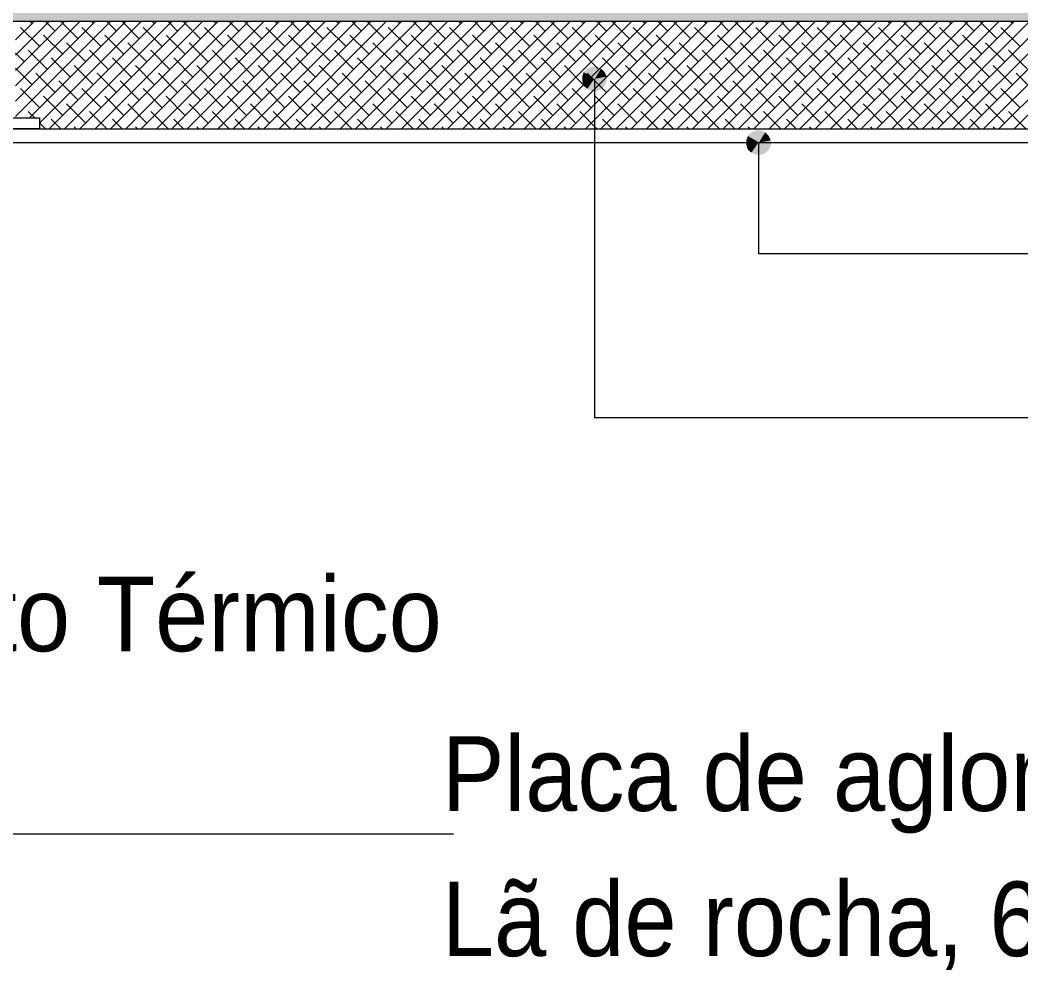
# Paper-space layout 'F02.1_POR CONST' of a CAD drawing. Extents: x -24.6 to 14.9, y -8.7 to 21.
# Drawn here: x -11.038 to -8.967, y 12.416 to 14.383 of the extents above; entities that cross this region are included whole.
import ezdxf
from ezdxf.xclip import XClip

# ---------------------------------------------------------------- set-up
doc = ezdxf.new("R2010")
doc.units = 0
doc.header["$MEASUREMENT"] = 0
doc.header["$XCLIPFRAME"] = 2
doc.layers.add('Anotação - Geral', color=7, linetype='Continuous')
doc.layers.add('para ar_90_muro', color=7, linetype='Continuous')
doc.styles.add('style0', font='arial.ttf', dxfattribs={"height": 0.006871})

# ---------------------------------------------------------------- blocks, each defined once
blk = doc.blocks.new('Viewport35')
at = {"layer": 'para ar_90_muro', "linetype": 'Continuous', "lineweight": 0}
for points in [[(8.271544, 5.951545), (8.19633, 5.951545), (8.19633, 5.955545), (8.271544, 5.955545)], [(8.227313, 5.95005), (8.227271, 5.949923), (8.227271, 5.949796), (8.227588, 5.949859), (8.22761, 5.94988)], [(8.227419, 5.950156), (8.227313, 5.95005), (8.22761, 5.94988), (8.227652, 5.94988), (8.227821, 5.950156), (8.227694, 5.950219), (8.227546, 5.950219)], [(8.227991, 5.949923), (8.227927, 5.95005), (8.227821, 5.950156), (8.227652, 5.94988), (8.227652, 5.949859)], [(8.227271, 5.949796), (8.227313, 5.949648), (8.227419, 5.949563), (8.22761, 5.949838), (8.227588, 5.949859)], [(8.227419, 5.949563), (8.227546, 5.949499), (8.227694, 5.949499), (8.227821, 5.949542), (8.227927, 5.949648), (8.227991, 5.949775), (8.227991, 5.949923), (8.227652, 5.949859), (8.227652, 5.949838), (8.227631, 5.949838), (8.227631, 5.949817), (8.22761, 5.949817), (8.22761, 5.949838)], [(8.23223, 5.948286), (8.232124, 5.94818), (8.23242, 5.948011), (8.232463, 5.948011), (8.232632, 5.948286), (8.232505, 5.948349), (8.232357, 5.948349)], [(8.232801, 5.948053), (8.232738, 5.94818), (8.232632, 5.948286), (8.232463, 5.948011), (8.232463, 5.947989)], [(8.232124, 5.94818), (8.232082, 5.948053), (8.232082, 5.947926), (8.232399, 5.947989), (8.23242, 5.948011)], [(8.232082, 5.947926), (8.232124, 5.947778), (8.23223, 5.947693), (8.23242, 5.947968), (8.232399, 5.947989)], [(8.23223, 5.947693), (8.232357, 5.947629), (8.232505, 5.947629), (8.232632, 5.947672), (8.232738, 5.947778), (8.232801, 5.947905), (8.232801, 5.948053), (8.232463, 5.947989), (8.232463, 5.947968), (8.232441, 5.947968), (8.232441, 5.947947), (8.23242, 5.947947), (8.23242, 5.947968)]]:
    blk.add_hatch(color=0, dxfattribs=at).paths.add_polyline_path(points)
at = {"layer": 'para ar_90_muro', "color": 0, "linetype": 'Continuous', "lineweight": 0}
for p, q in [((8.19183, 5.951545), (8.271544, 5.951545)), ((8.210661, 5.948752), (8.213454, 5.951545)), ((8.210661, 5.949201), (8.213005, 5.951545)), ((8.210661, 5.94965), (8.212556, 5.951545)), ((8.210661, 5.950099), (8.212107, 5.951545)), ((8.210661, 5.950548), (8.211658, 5.951545)), ((8.210661, 5.950997), (8.211209, 5.951545)), ((8.211067, 5.948709), (8.213903, 5.951545)), ((8.211143, 5.951479), (8.211077, 5.951545)), ((8.211359, 5.948552), (8.214352, 5.951545)), ((8.211817, 5.951255), (8.211526, 5.951545)), ((8.211648, 5.948392), (8.214801, 5.951545)), ((8.21249, 5.95103), (8.211975, 5.951545)), ((8.212097, 5.948392), (8.21525, 5.951545)), ((8.212546, 5.948392), (8.215699, 5.951545)), ((8.212939, 5.951479), (8.212873, 5.951545)), ((8.212995, 5.948392), (8.216148, 5.951545)), ((8.213613, 5.951255), (8.213322, 5.951545)), ((8.213444, 5.948392), (8.216598, 5.951545)), ((8.214286, 5.95103), (8.213771, 5.951545)), ((8.213893, 5.948392), (8.217047, 5.951545)), ((8.214342, 5.948392), (8.217496, 5.951545)), ((8.214735, 5.951479), (8.214669, 5.951545)), ((8.214791, 5.948392), (8.217945, 5.951545)), ((8.215409, 5.951255), (8.215118, 5.951545)), ((8.21524, 5.948392), (8.218394, 5.951545)), ((8.216082, 5.95103), (8.215567, 5.951545)), ((8.215689, 5.948392), (8.218843, 5.951545)), ((8.216138, 5.948392), (8.219292, 5.951545)), ((8.216531, 5.951479), (8.216465, 5.951545)), ((8.216587, 5.948392), (8.219741, 5.951545)), ((8.217205, 5.951255), (8.216914, 5.951545)), ((8.217036, 5.948392), (8.22019, 5.951545)), ((8.217879, 5.95103), (8.217363, 5.951545)), ((8.217485, 5.948392), (8.220639, 5.951545)), ((8.217934, 5.948392), (8.221088, 5.951545)), ((8.218328, 5.951479), (8.218261, 5.951545)), ((8.218383, 5.948392), (8.221537, 5.951545)), ((8.219001, 5.951255), (8.218711, 5.951545)), ((8.218832, 5.948392), (8.221986, 5.951545)), ((8.219675, 5.95103), (8.21916, 5.951545)), ((8.219281, 5.948392), (8.222435, 5.951545)), ((8.21973, 5.948392), (8.222884, 5.951545)), ((8.220124, 5.951479), (8.220058, 5.951545)), ((8.220179, 5.948392), (8.223333, 5.951545)), ((8.220797, 5.951255), (8.220507, 5.951545)), ((8.220628, 5.948392), (8.223782, 5.951545)), ((8.221471, 5.95103), (8.220956, 5.951545)), ((8.221077, 5.948392), (8.224231, 5.951545)), ((8.221526, 5.948392), (8.22468, 5.951545)), ((8.22192, 5.951479), (8.221854, 5.951545)), ((8.221975, 5.948392), (8.225129, 5.951545)), ((8.222593, 5.951255), (8.222303, 5.951545)), ((8.222424, 5.948392), (8.225578, 5.951545)), ((8.223267, 5.95103), (8.222752, 5.951545)), ((8.222873, 5.948392), (8.226027, 5.951545)), ((8.223322, 5.948392), (8.226476, 5.951545)), ((8.223716, 5.951479), (8.22365, 5.951545)), ((8.223771, 5.948392), (8.226925, 5.951545)), ((8.224389, 5.951255), (8.224099, 5.951545)), ((8.22422, 5.948392), (8.227374, 5.951545)), ((8.225063, 5.95103), (8.224548, 5.951545)), ((8.224669, 5.948392), (8.227823, 5.951545)), ((8.225118, 5.948392), (8.228272, 5.951545)), ((8.225512, 5.951479), (8.225446, 5.951545)), ((8.225567, 5.948392), (8.228721, 5.951545)), ((8.226185, 5.951255), (8.225895, 5.951545)), ((8.226016, 5.948392), (8.22917, 5.951545)), ((8.226859, 5.95103), (8.226344, 5.951545)), ((8.226465, 5.948392), (8.229619, 5.951545)), ((8.226914, 5.948392), (8.230068, 5.951545)), ((8.227308, 5.951479), (8.227242, 5.951545)), ((8.227363, 5.948392), (8.230517, 5.951545)), ((8.227981, 5.951255), (8.227691, 5.951545)), ((8.227812, 5.948392), (8.230966, 5.951545)), ((8.228655, 5.95103), (8.22814, 5.951545)), ((8.228261, 5.948392), (8.231415, 5.951545)), ((8.22871, 5.948392), (8.231864, 5.951545)), ((8.229104, 5.951479), (8.229038, 5.951545)), ((8.229159, 5.948392), (8.232313, 5.951545)), ((8.229777, 5.951255), (8.229487, 5.951545)), ((8.229608, 5.948392), (8.232762, 5.951545)), ((8.230451, 5.95103), (8.229936, 5.951545)), ((8.230057, 5.948392), (8.233211, 5.951545)), ((8.230506, 5.948392), (8.23366, 5.951545)), ((8.2309, 5.951479), (8.230834, 5.951545)), ((8.230955, 5.948392), (8.234109, 5.951545)), ((8.231573, 5.951255), (8.231283, 5.951545)), ((8.231404, 5.948392), (8.234558, 5.951545)), ((8.232247, 5.95103), (8.231732, 5.951545)), ((8.231853, 5.948392), (8.235007, 5.951545)), ((8.232302, 5.948392), (8.235456, 5.951545)), ((8.232696, 5.951479), (8.23263, 5.951545)), ((8.232751, 5.948392), (8.235905, 5.951545)), ((8.233369, 5.951255), (8.233079, 5.951545)), ((8.2332, 5.948392), (8.236354, 5.951545)), ((8.234043, 5.95103), (8.233528, 5.951545)), ((8.233649, 5.948392), (8.236803, 5.951545)), ((8.234098, 5.948392), (8.237252, 5.951545)), ((8.234492, 5.951479), (8.234426, 5.951545)), ((8.234547, 5.948392), (8.237701, 5.951545)), ((8.235166, 5.951255), (8.234875, 5.951545)), ((8.234996, 5.948392), (8.23815, 5.951545)), ((8.235839, 5.95103), (8.235324, 5.951545)), ((8.235445, 5.948392), (8.238599, 5.951545)), ((8.235894, 5.948392), (8.239048, 5.951545)), ((8.236288, 5.951479), (8.236222, 5.951545)), ((8.236343, 5.948392), (8.239497, 5.951545)), ((8.236962, 5.951255), (8.236671, 5.951545)), ((8.236792, 5.948392), (8.239946, 5.951545)), ((8.237635, 5.95103), (8.23712, 5.951545)), ((8.237241, 5.948392), (8.240395, 5.951545)), ((8.23769, 5.948392), (8.240844, 5.951545)), ((8.238084, 5.951479), (8.238018, 5.951545)), ((8.238139, 5.948392), (8.241293, 5.951545)), ((8.238758, 5.951255), (8.238467, 5.951545)), ((8.238588, 5.948392), (8.241742, 5.951545)), ((8.239431, 5.95103), (8.238916, 5.951545)), ((8.239037, 5.948392), (8.242191, 5.951545)), ((8.23988, 5.951479), (8.239814, 5.951545)), ((8.211368, 5.950806), (8.210807, 5.951367)), ((8.212041, 5.950581), (8.21148, 5.951143)), ((8.213164, 5.950806), (8.212603, 5.951367)), ((8.213837, 5.950581), (8.213276, 5.951143)), ((8.21496, 5.950806), (8.214399, 5.951367)), ((8.215633, 5.950581), (8.215072, 5.951143)), ((8.216756, 5.950806), (8.216195, 5.951367)), ((8.217429, 5.950581), (8.216868, 5.951143)), ((8.218552, 5.950806), (8.217991, 5.951367)), ((8.219226, 5.950581), (8.218664, 5.951143)), ((8.220348, 5.950806), (8.219787, 5.951367)), ((8.221022, 5.950581), (8.22046, 5.951143)), ((8.222144, 5.950806), (8.221583, 5.951367)), ((8.222818, 5.950581), (8.222256, 5.951143)), ((8.22394, 5.950806), (8.223379, 5.951367)), ((8.224614, 5.950581), (8.224052, 5.951143)), ((8.225736, 5.950806), (8.225175, 5.951367)), ((8.22641, 5.950581), (8.225848, 5.951143)), ((8.227532, 5.950806), (8.226971, 5.951367)), ((8.228206, 5.950581), (8.227645, 5.951143)), ((8.229328, 5.950806), (8.228767, 5.951367)), ((8.230002, 5.950581), (8.229441, 5.951143)), ((8.231124, 5.950806), (8.230563, 5.951367)), ((8.231798, 5.950581), (8.231237, 5.951143)), ((8.23292, 5.950806), (8.232359, 5.951367)), ((8.233594, 5.950581), (8.233033, 5.951143)), ((8.234716, 5.950806), (8.234155, 5.951367)), ((8.23539, 5.950581), (8.234829, 5.951143)), ((8.236513, 5.950806), (8.235951, 5.951367)), ((8.237186, 5.950581), (8.236625, 5.951143)), ((8.238309, 5.950806), (8.237747, 5.951367)), ((8.238982, 5.950581), (8.238421, 5.951143)), ((8.239486, 5.948392), (8.242348, 5.951253)), ((8.240105, 5.950806), (8.239543, 5.951367)), ((8.212715, 5.950357), (8.212154, 5.950918)), ((8.214511, 5.950357), (8.21395, 5.950918)), ((8.216307, 5.950357), (8.215746, 5.950918)), ((8.218103, 5.950357), (8.217542, 5.950918)), ((8.219899, 5.950357), (8.219338, 5.950918)), ((8.221695, 5.950357), (8.221134, 5.950918)), ((8.223491, 5.950357), (8.22293, 5.950918)), ((8.225287, 5.950357), (8.224726, 5.950918)), ((8.227083, 5.950357), (8.226522, 5.950918)), ((8.228879, 5.950357), (8.228318, 5.950918)), ((8.230675, 5.950357), (8.230114, 5.950918)), ((8.232471, 5.950357), (8.23191, 5.950918)), ((8.234267, 5.950357), (8.233706, 5.950918)), ((8.236064, 5.950357), (8.235502, 5.950918)), ((8.23786, 5.950357), (8.237298, 5.950918)), ((8.239656, 5.950357), (8.239094, 5.950918)), ((8.210919, 5.950357), (8.210661, 5.950615)), ((8.211592, 5.950132), (8.211031, 5.950694)), ((8.213388, 5.950132), (8.212827, 5.950694)), ((8.215184, 5.950132), (8.214623, 5.950694)), ((8.21698, 5.950132), (8.216419, 5.950694)), ((8.218777, 5.950132), (8.218215, 5.950694)), ((8.220573, 5.950132), (8.220011, 5.950694)), ((8.222369, 5.950132), (8.221807, 5.950694)), ((8.224165, 5.950132), (8.223603, 5.950694)), ((8.225961, 5.950132), (8.225399, 5.950694)), ((8.227757, 5.950132), (8.227196, 5.950694)), ((8.229553, 5.950132), (8.228992, 5.950694)), ((8.231349, 5.950132), (8.230788, 5.950694)), ((8.233145, 5.950132), (8.232584, 5.950694)), ((8.234941, 5.950132), (8.23438, 5.950694)), ((8.236737, 5.950132), (8.236176, 5.950694)), ((8.238533, 5.950132), (8.237972, 5.950694)), ((8.240329, 5.950132), (8.239768, 5.950694)), ((8.239935, 5.948392), (8.242348, 5.950804)), ((8.212266, 5.949908), (8.211705, 5.950469)), ((8.214062, 5.949908), (8.213501, 5.950469)), ((8.215858, 5.949908), (8.215297, 5.950469)), ((8.217654, 5.949908), (8.217093, 5.950469)), ((8.21945, 5.949908), (8.218889, 5.950469)), ((8.221246, 5.949908), (8.220685, 5.950469)), ((8.223042, 5.949908), (8.222481, 5.950469)), ((8.224838, 5.949908), (8.224277, 5.950469)), ((8.226634, 5.949908), (8.226073, 5.950469)), ((8.22843, 5.949908), (8.227869, 5.950469)), ((8.230226, 5.949908), (8.229665, 5.950469)), ((8.232022, 5.949908), (8.231461, 5.950469)), ((8.233818, 5.949908), (8.233257, 5.950469)), ((8.235615, 5.949908), (8.235053, 5.950469)), ((8.237411, 5.949908), (8.236849, 5.950469)), ((8.239207, 5.949908), (8.238645, 5.950469)), ((8.211143, 5.949683), (8.210661, 5.950166)), ((8.211817, 5.949459), (8.211256, 5.95002)), ((8.212939, 5.949683), (8.212378, 5.950245)), ((8.213613, 5.949459), (8.213052, 5.95002)), ((8.214735, 5.949683), (8.214174, 5.950245)), ((8.215409, 5.949459), (8.214848, 5.95002)), ((8.216531, 5.949683), (8.21597, 5.950245)), ((8.217205, 5.949459), (8.216644, 5.95002)), ((8.218328, 5.949683), (8.217766, 5.950245)), ((8.219001, 5.949459), (8.21844, 5.95002)), ((8.220124, 5.949683), (8.219562, 5.950245)), ((8.220797, 5.949459), (8.220236, 5.95002)), ((8.22192, 5.949683), (8.221358, 5.950245)), ((8.222593, 5.949459), (8.222032, 5.95002)), ((8.223716, 5.949683), (8.223154, 5.950245)), ((8.224389, 5.949459), (8.223828, 5.95002)), ((8.225512, 5.949683), (8.22495, 5.950245)), ((8.226185, 5.949459), (8.225624, 5.95002)), ((8.227308, 5.949683), (8.226747, 5.950245)), ((8.227981, 5.949459), (8.22742, 5.95002)), ((8.229104, 5.949683), (8.228543, 5.950245)), ((8.229777, 5.949459), (8.229216, 5.95002)), ((8.2309, 5.949683), (8.230339, 5.950245)), ((8.231573, 5.949459), (8.231012, 5.95002)), ((8.232696, 5.949683), (8.232135, 5.950245)), ((8.233369, 5.949459), (8.232808, 5.95002)), ((8.234492, 5.949683), (8.233931, 5.950245)), ((8.235166, 5.949459), (8.234604, 5.95002)), ((8.236288, 5.949683), (8.235727, 5.950245)), ((8.236962, 5.949459), (8.2364, 5.95002)), ((8.238084, 5.949683), (8.237523, 5.950245)), ((8.238758, 5.949459), (8.238196, 5.95002)), ((8.23988, 5.949683), (8.239319, 5.950245)), ((8.240554, 5.949459), (8.239992, 5.95002)), ((8.21249, 5.949234), (8.211929, 5.949796)), ((8.214286, 5.949234), (8.213725, 5.949796)), ((8.216082, 5.949234), (8.215521, 5.949796)), ((8.217879, 5.949234), (8.217317, 5.949796)), ((8.219675, 5.949234), (8.219113, 5.949796)), ((8.221471, 5.949234), (8.220909, 5.949796)), ((8.223267, 5.949234), (8.222705, 5.949796)), ((8.225063, 5.949234), (8.224501, 5.949796)), ((8.226859, 5.949234), (8.226298, 5.949796)), ((8.227631, 5.949859), (8.227631, 5.939917)), ((8.228655, 5.949234), (8.228094, 5.949796)), ((8.230451, 5.949234), (8.22989, 5.949796)), ((8.232247, 5.949234), (8.231686, 5.949796)), ((8.234043, 5.949234), (8.233482, 5.949796)), ((8.235839, 5.949234), (8.235278, 5.949796)), ((8.237635, 5.949234), (8.237074, 5.949796)), ((8.239431, 5.949234), (8.23887, 5.949796)), ((8.211368, 5.94901), (8.210807, 5.949571)), ((8.213164, 5.94901), (8.212603, 5.949571)), ((8.21496, 5.94901), (8.214399, 5.949571)), ((8.216756, 5.94901), (8.216195, 5.949571)), ((8.218552, 5.94901), (8.217991, 5.949571)), ((8.220348, 5.94901), (8.219787, 5.949571)), ((8.222144, 5.94901), (8.221583, 5.949571)), ((8.22394, 5.94901), (8.223379, 5.949571)), ((8.225736, 5.94901), (8.225175, 5.949571)), ((8.227532, 5.94901), (8.226971, 5.949571)), ((8.229328, 5.94901), (8.228767, 5.949571)), ((8.231124, 5.94901), (8.230563, 5.949571)), ((8.23292, 5.94901), (8.232359, 5.949571)), ((8.234716, 5.94901), (8.234155, 5.949571)), ((8.236513, 5.94901), (8.235951, 5.949571)), ((8.238309, 5.94901), (8.237747, 5.949571)), ((8.240105, 5.94901), (8.239543, 5.949571)), ((8.212041, 5.948785), (8.21148, 5.949347)), ((8.212715, 5.948561), (8.212154, 5.949122)), ((8.213837, 5.948785), (8.213276, 5.949347)), ((8.214511, 5.948561), (8.21395, 5.949122)), ((8.215633, 5.948785), (8.215072, 5.949347)), ((8.216307, 5.948561), (8.215746, 5.949122)), ((8.217429, 5.948785), (8.216868, 5.949347)), ((8.218103, 5.948561), (8.217542, 5.949122)), ((8.219226, 5.948785), (8.218664, 5.949347)), ((8.219899, 5.948561), (8.219338, 5.949122)), ((8.221022, 5.948785), (8.22046, 5.949347)), ((8.221695, 5.948561), (8.221134, 5.949122)), ((8.222818, 5.948785), (8.222256, 5.949347)), ((8.223491, 5.948561), (8.22293, 5.949122)), ((8.224614, 5.948785), (8.224052, 5.949347)), ((8.225287, 5.948561), (8.224726, 5.949122)), ((8.22641, 5.948785), (8.225848, 5.949347)), ((8.227083, 5.948561), (8.226522, 5.949122)), ((8.228206, 5.948785), (8.227645, 5.949347)), ((8.228879, 5.948561), (8.228318, 5.949122)), ((8.230002, 5.948785), (8.229441, 5.949347)), ((8.230675, 5.948561), (8.230114, 5.949122)), ((8.231798, 5.948785), (8.231237, 5.949347)), ((8.232471, 5.948561), (8.23191, 5.949122)), ((8.233594, 5.948785), (8.233033, 5.949347)), ((8.234267, 5.948561), (8.233706, 5.949122)), ((8.23539, 5.948785), (8.234829, 5.949347)), ((8.236064, 5.948561), (8.235502, 5.949122)), ((8.237186, 5.948785), (8.236625, 5.949347)), ((8.23786, 5.948561), (8.237298, 5.949122)), ((8.238982, 5.948785), (8.238421, 5.949347)), ((8.239656, 5.948561), (8.239094, 5.949122)), ((8.21122, 5.948709), (8.211031, 5.948898)), ((8.213333, 5.948392), (8.212827, 5.948898)), ((8.215129, 5.948392), (8.214623, 5.948898)), ((8.216925, 5.948392), (8.216419, 5.948898)), ((8.218721, 5.948392), (8.218215, 5.948898)), ((8.220517, 5.948392), (8.220011, 5.948898)), ((8.222313, 5.948392), (8.221807, 5.948898)), ((8.22411, 5.948392), (8.223603, 5.948898)), ((8.225906, 5.948392), (8.225399, 5.948898)), ((8.227702, 5.948392), (8.227196, 5.948898)), ((8.229498, 5.948392), (8.228992, 5.948898)), ((8.231294, 5.948392), (8.230788, 5.948898)), ((8.23309, 5.948392), (8.232584, 5.948898)), ((8.234886, 5.948392), (8.23438, 5.948898)), ((8.236682, 5.948392), (8.236176, 5.948898)), ((8.238478, 5.948392), (8.237972, 5.948898)), ((8.240274, 5.948392), (8.239768, 5.948898)), ((8.211537, 5.948392), (8.211359, 5.948569)), ((8.211986, 5.948392), (8.211705, 5.948673)), ((8.213782, 5.948392), (8.213501, 5.948673)), ((8.215578, 5.948392), (8.215297, 5.948673)), ((8.217374, 5.948392), (8.217093, 5.948673)), ((8.21917, 5.948392), (8.218889, 5.948673)), ((8.220966, 5.948392), (8.220685, 5.948673)), ((8.222762, 5.948392), (8.222481, 5.948673)), ((8.224559, 5.948392), (8.224277, 5.948673)), ((8.226355, 5.948392), (8.226073, 5.948673)), ((8.228151, 5.948392), (8.227869, 5.948673)), ((8.229947, 5.948392), (8.229665, 5.948673)), ((8.231743, 5.948392), (8.231461, 5.948673)), ((8.233539, 5.948392), (8.233257, 5.948673)), ((8.235335, 5.948392), (8.235053, 5.948673)), ((8.237131, 5.948392), (8.236849, 5.948673)), ((8.238927, 5.948392), (8.238645, 5.948673)), ((8.19683, 5.948392), (8.271544, 5.948392)), ((8.212435, 5.948392), (8.212378, 5.948449)), ((8.214231, 5.948392), (8.214174, 5.948449)), ((8.216027, 5.948392), (8.21597, 5.948449)), ((8.217823, 5.948392), (8.217766, 5.948449)), ((8.219619, 5.948392), (8.219562, 5.948449)), ((8.221415, 5.948392), (8.221358, 5.948449)), ((8.223211, 5.948392), (8.223154, 5.948449)), ((8.225008, 5.948392), (8.22495, 5.948449)), ((8.226804, 5.948392), (8.226747, 5.948449)), ((8.2286, 5.948392), (8.228543, 5.948449)), ((8.230396, 5.948392), (8.230339, 5.948449)), ((8.232192, 5.948392), (8.232135, 5.948449)), ((8.233988, 5.948392), (8.233931, 5.948449)), ((8.235784, 5.948392), (8.235727, 5.948449)), ((8.23758, 5.948392), (8.237523, 5.948449)), ((8.239376, 5.948392), (8.239319, 5.948449)), ((8.19683, 5.947989), (8.271544, 5.947989)), ((8.232441, 5.947989), (8.232441, 5.944728)), ((8.261453, 5.944728), (8.232441, 5.944728)), ((8.261453, 5.939917), (8.227631, 5.939917)), ((8.223497, 5.932512), (8.189652, 5.932512)), ((8.223497, 5.927701), (8.19126, 5.927701))]:
    blk.add_line(p, q, dxfattribs=at)
blk.add_lwpolyline([(8.211359, 5.948392), (8.209962, 5.948392), (8.209962, 5.948709), (8.211359, 5.948709), (8.211359, 5.948392)], dxfattribs=at)
at = {"layer": 'para ar_90_muro', "color": 0, "linetype": 'Continuous', "lineweight": 0, "char_height": 0.00218755, "attachment_point": 7, "style": 'style0'}
for s, insert in [('\\W0.9;Placa de aglomerado - OBS3', (8.223156, 5.927724)), ('\\W0.9;Lã de rocha, 60mm', (8.223156, 5.923717))]:
    blk.add_mtext(s, dxfattribs=dict(at, insert=insert))
at = {"layer": 'para ar_90_muro', "color": 0, "linetype": 'Continuous', "lineweight": 0, "insert": (8.223156, 5.933035), "char_height": 0.00218755, "attachment_point": 9, "style": 'style0', "bg_fill": 2}
blk.add_mtext('\\pxql;{\\W0.917;Isolamento Térmico}', dxfattribs=at)

psp = doc.layouts.new('F02.1_POR CONST')

# ---------------------------------------------------------------- block references
at = {"layer": 'Anotação - Geral', "color": 7, "linetype": 'Continuous', "lineweight": 0}
ref = psp.add_blockref('Viewport35', (-590.6231, -405.7284), dxfattribs=dict(at, xscale=70.5882352941385, yscale=70.5882352941385, zscale=70.5882352941385))
XClip(ref).set_block_clipping_path([(8.0952170354, 5.8020231471), (8.2715440354, 6.0006751705)])

doc.saveas('drawing.dxf')
